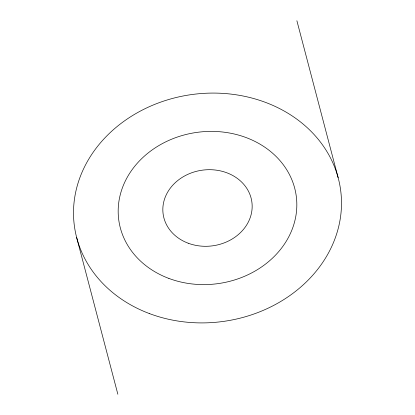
<?xml version="1.0" encoding="UTF-8"?>
<svg xmlns="http://www.w3.org/2000/svg" width="415" height="415" viewBox="0 0 415 415"><rect width="100%" height="100%" fill="white"/><g stroke="black" fill="none" stroke-linecap="round" stroke-linejoin="round"><path stroke-width="0.62" d="M296.886 20.75L338.142 177.719M76.593 237.281L117.855 394.25M168.895 278.429A89.552 76.355 -7.7 0 0 296.569 198.889A89.552 76.355 -7.7 0 0 157.041 146.677A89.552 76.355 -7.7 0 0 168.895 278.429M188.197 243.211A44.773 38.175 -7.7 0 0 252.035 203.443A44.773 38.175 -7.7 0 0 182.268 177.335A44.773 38.175 -7.7 0 0 188.197 243.211M149.592 313.641A134.325 114.53 -7.7 0 0 341.104 194.334A134.325 114.53 -7.7 0 0 131.809 116.013A134.325 114.53 -7.7 0 0 149.592 313.641"/></g></svg>
